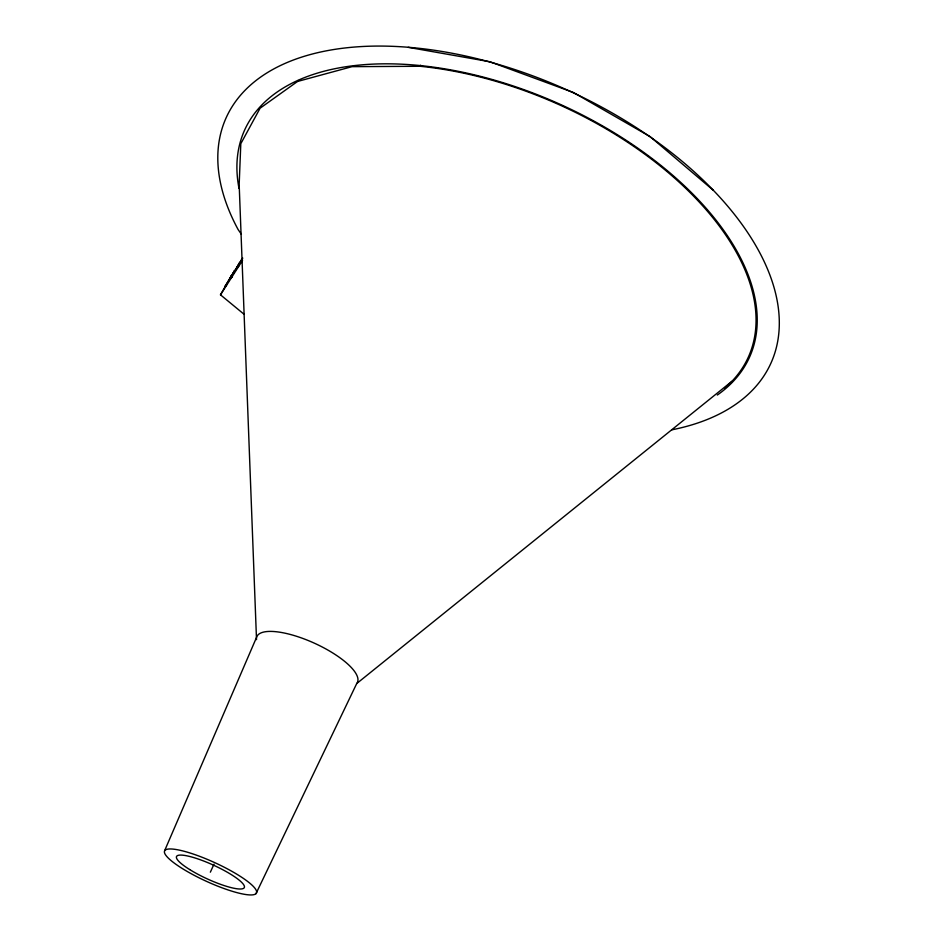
<?xml version="1.0" encoding="UTF-8"?>
<svg xmlns="http://www.w3.org/2000/svg" width="942" height="942" viewBox="0 0 942 942"><rect width="100%" height="100%" fill="white"/><g stroke="black" fill="none" stroke-linecap="round" stroke-linejoin="round"><path stroke-width="1.41" d="M164.626 850.685L257.036 636.239A55.248 17.816 24.5 0 1 316.924 644.363A55.248 17.816 24.5 0 1 356.712 683.562L256 893.64A50.55 10.232 24.6 0 1 181.135 867.794A50.55 10.232 24.6 0 1 194.311 854.406A50.55 10.232 24.6 0 1 256 893.64M210.349 872.186L214.011 864.155M256.518 639.618L239.174 184.55L240.811 143.69L260.086 108.212L297.554 81.459L352.025 66.658L420.132 66.281L420.662 65.222M244.166 314.345L220.487 294.822L232.05 274.44L229.648 279.044L232.403 276.83M232.156 275.123L234.57 270.507L229.648 279.044M239.162 265.585L237.278 267.104L239.715 262.453L232.191 275.052M241.764 261.535L239.869 263.065L242.306 258.402L237.278 267.104M297.554 81.459L298.084 80.447M239.869 263.065L242.753 258.061M242.471 258.991L224.702 286.757L226.516 285.32M220.487 294.822L242.553 260.381M356.712 683.562L731.922 381.298M408.204 47.324L489.958 61.76M490.476 61.948L573.431 92.493L650.168 136.661M650.675 137.085L713.271 190.249M241.411 234.287L238.126 229.565A298.755 165.345 24.2 0 1 369.676 46.205A298.755 165.345 24.2 0 1 734.748 214.8A298.755 165.345 24.2 0 1 671.787 429.835M239.009 188.424A276.818 152.957 24.2 0 1 552.754 101.053A276.818 152.957 24.2 0 1 717.309 395.051M420.132 66.281A275.759 152.357 24.2 0 1 697.139 199.845A275.759 152.357 24.2 0 1 724.751 388.128M189.648 869.537A37.268 7.536 24.6 0 0 244.143 887.847A37.268 7.536 24.6 0 0 197.479 858.774A37.268 7.536 24.6 0 0 189.648 869.537"/></g></svg>
